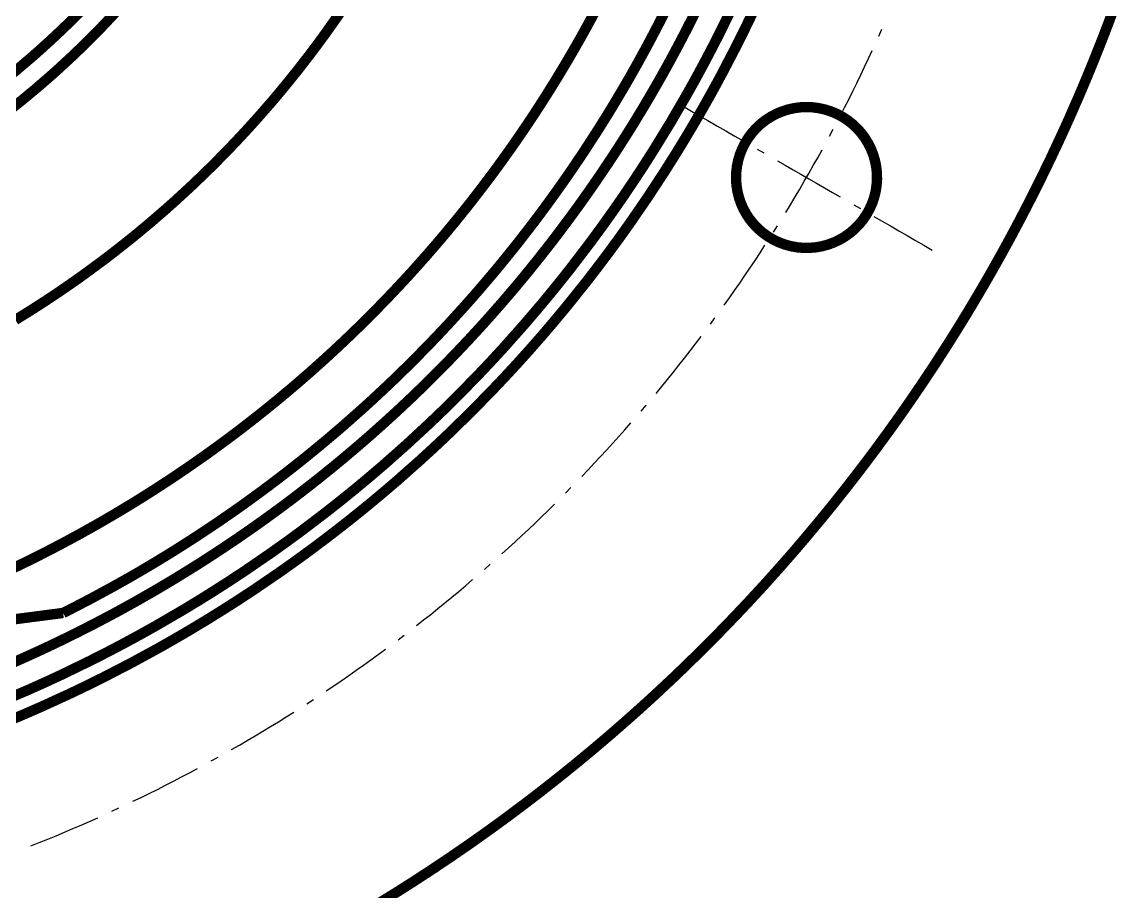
# Model space of a CAD drawing. Header units: millimetres. Extents: x 20 to 410, y 10 to 287.
# Drawn here: x 143.9 to 197, y 104.1 to 146.1 of the extents above; entities that cross this region are included whole.
import ezdxf

# ---------------------------------------------------------------- set-up
doc = ezdxf.new("R2010")
doc.units = ezdxf.units.MM
doc.layers.add('KANTEN', color=7, linetype='Continuous', lineweight=50)
doc.layers.add('MITTELLINIEN', color=7, linetype='Continuous', lineweight=25)

msp = doc.modelspace()

# ---------------------------------------------------------------- linework, layer by layer
at = {"layer": 'KANTEN', "lineweight": 50, "const_width": 0.5}
for points in [[(142.7924734008265, 113.24619178923251), (144.1720312999406, 113.83553462399554), (144.99340718000698, 114.20369829097949), (145.80983784291394, 114.5827019779102), (147.1591781083315, 115.23828250081927), (147.96172459083056, 115.64586312532217), (148.75880575687472, 116.06403107815885), (149.55028194439416, 116.49271308924807), (150.33601447340612, 116.93183404626824), (151.63243154032742, 117.68669016665795), (152.4021773854901, 118.15326722984973), (153.16567987194318, 118.62999228186803), (153.92280522116818, 119.11678179243978), (154.6734207720289, 119.6135504678291), (155.9096237814168, 120.46343698582706), (156.64224005174708, 120.9863865268818), (157.36787003284473, 121.51898764645811), (158.5613834854098, 122.42784990909247), (159.26776517102073, 122.98572779561906), (159.96670053109705, 123.55290694234156), (160.65806710037032, 124.12928796990334), (161.34174373975196, 124.71476988662286), (162.46379133097906, 125.7105179355369), (163.5635997127195, 126.73077598982918), (164.21258678756112, 127.35448954486088), (164.85326112068566, 127.9867388793148), (165.90227468874457, 129.0591546139639), (166.5202369170828, 129.71362043155037), (167.12948206446347, 130.3762086690213), (168.1252301133775, 131.4982562602484), (168.71071203009708, 132.1819328996301), (169.28709305765886, 132.87329946890338), (169.85427220438137, 133.57223482897967), (170.41215009090791, 134.27861651459057), (171.3210123535423, 135.47212996715567), (171.85361347311866, 136.1977599482534), (172.3765630141733, 136.93037621858358), (172.88976934712286, 137.6698504114141), (173.3931425495583, 138.41605295838897), (173.88659442200094, 139.1688531122311), (174.3700385033566, 139.92811896965122), (175.15330983334246, 141.207568459673), (175.90816595373218, 142.5039855265943), (176.3472869107523, 143.28971805560622), (176.77596892184158, 144.08119424312576), (177.19413687467824, 144.87827540916982), (177.60171749918115, 145.68082189166893), (178.25729802209017, 147.03016215708644)], [(142.9382155307821, 119.47104750513427), (143.75189530451362, 119.85708672264258), (144.55988177864666, 120.25490440607592), (145.36200446445105, 120.66441661413842), (145.89341162851431, 120.9438791409165), (146.6853858466284, 121.37268899327148), (147.471047785627, 121.81295751274936), (148.25023166735573, 122.26459180073951), (149.02277308055926, 122.72749656040372), (149.53402987175104, 123.04231296936481), (150.29513896810144, 123.5237836279588), (151.0491741114151, 124.01625906316569), (151.79597619693197, 124.51963536048405), (152.53538764609917, 125.03380630528216), (153.02414559148963, 125.38253047810167), (153.75089338932065, 125.91445029347048), (154.46983805460263, 126.45687044418099), (155.18082788682204, 127.00967647717522), (155.8837128639704, 127.57275174792807), (156.5783446741996, 128.14597744505963), (157.0367750019111, 128.53370739299407), (157.71732669594542, 129.12358063648054), (158.38923832240826, 129.7232770745709), (159.05236810496595, 130.33267016865653), (159.48950664941378, 130.74425584728124), (160.1376900131816, 131.36952329291452), (160.7767226019816, 132.00414002928844), (161.4064695771027, 132.64797214945645), (162.0267980591397, 133.3008838019852), (162.63757715603126, 133.9627372196198), (163.23867799067847, 134.63339274835323), (163.63397234869586, 135.08531668931073), (164.21866191144147, 135.77032702999946), (164.79333959604588, 136.4637580723187), (165.35788414296835, 137.16546349924255), (165.7285587391803, 137.6377909509263), (166.27595107633104, 138.35295714200555), (166.81289743820082, 139.07599908830537), (167.3392845267254, 139.80676422476773), (167.8550012718941, 140.54509835670726), (168.359938855186, 141.2908456923468), (168.8539907325312, 142.04384887569066), (169.17725946108743, 142.54980362369542), (169.65293797914168, 143.31454606340697), (170.1174579626984, 144.08611734106742), (170.57072139598057, 144.8643546517147), (170.86659605084725, 145.38680184186745), (171.30088721442928, 146.17578361407058), (171.72367211891498, 146.9709904904073)], [(176.6098091381742, 147.0622899506548), (176.2115313844117, 146.25466255974956), (175.80235411676716, 145.45250226696172), (175.5235509556605, 144.92083869346393), (175.0963755431996, 144.12811658662488), (174.65850509773546, 143.34125151263103), (174.21001990951098, 142.56038775522788), (173.90517323574744, 142.04321673561947), (173.43918051198784, 141.27267280235827), (173.12274047586976, 140.7625129631225), (172.63947756260728, 140.00268131838297), (172.14597012616233, 139.24946316813975), (171.8113183774332, 138.7510601534015), (171.3009387494684, 138.00917080380765), (170.78056003988405, 137.27426048935166), (170.2502776680753, 136.5464639670795), (169.7101888694253, 135.8259146896146), (169.34473048741347, 135.3496400534593), (168.7885185983334, 134.64146245841107), (168.22276831829362, 133.94088141933182), (167.64758338626066, 133.24802539846985), (167.0630692711887, 132.56302144157314), (166.4693331526804, 131.88599515459376), (166.06843943270275, 131.43913770158434), (165.45957606916124, 130.77568267204637), (164.84178472718577, 130.1205330483246), (164.2151786882676, 129.47380896212266), (163.7926009489054, 129.0473990510946), (163.15155986551096, 128.41498028075085), (162.71946695167534, 127.99821527281418), (162.06431732795366, 127.38042393083879), (161.4008622984156, 126.7715605672972), (160.72922351768779, 126.1717368265992), (160.04952414101277, 125.58106269560139), (159.36188880166662, 124.99964648343948), (158.89911858066824, 124.61723168170643), (158.1985375415889, 124.05148140166659), (157.49035994654065, 123.49526951258648), (157.01408531038538, 123.1298111305747), (156.29353603292046, 122.58972233192465), (155.56573951064837, 122.05943996011595), (155.07658143059845, 121.7114144858337), (154.33700337353974, 121.19769134132905), (153.59053683186025, 120.69402987383766), (152.83731868161698, 120.20052243739266), (152.33149050876852, 119.87720337272073), (151.56732719764167, 119.4008194880121), (151.0543315022719, 119.08899778485528), (150.27961224477212, 118.62998009048901), (149.49874848736897, 118.18149490226455), (148.71188341337506, 117.74362445680038), (148.18404383935064, 117.45764763584936), (147.38749773303823, 117.03764588323283), (146.58533744025047, 116.6284686155883), (146.04751751391368, 116.36173450666584), (145.23632760285005, 115.97076379181499), (144.69262525375763, 115.71623459188136), (143.87281889118447, 115.34366956458133), (143.04804281225535, 114.98223963871916)], [(143.56245483294305, 131.6960488545588), (144.327833524188, 132.17152347916493), (145.08477648273043, 132.66031588619393), (145.58460407151125, 132.9935025367316), (146.32697387636932, 133.50415675681714), (146.8168744996093, 133.85177485466596), (147.78434593913966, 134.56403447823897), (148.26178513008335, 134.9285791004102), (148.96989036700663, 135.48577532535975), (149.43649782973387, 135.86408530187398), (150.1280562769848, 136.4416903344802), (150.80940348444506, 137.03130600806966), (151.25785891832749, 137.43096672220636), (152.14063310040373, 138.24584370748624), (152.7901080059976, 138.87039395098947), (153.21697778773313, 139.29303227396088), (153.84796703904397, 139.93625325028728), (154.26233279708595, 140.3711578158707), (154.67159769002973, 140.81086591223314), (155.27580929714958, 141.4793036381866), (155.8682338850017, 142.15820994053203), (156.25654556186927, 142.61652752061303), (156.63948505922494, 143.07934314693517), (157.20370770314602, 143.78186251872705), (157.75555317851874, 144.4941456302542), (158.11649037986427, 144.97431778613984), (158.47180235455735, 145.4586672088118), (158.9941174826473, 146.1928794169809), (159.67040467262785, 147.18582976536064)], [(160.99035313192496, 103.47826239241924), (162.01087156011235, 104.10984755101322), (162.7703526521675, 104.59295784046301), (163.77495521327492, 105.24956378701117), (164.52226843672963, 105.75129083134051), (165.51034180952888, 106.43251670048457), (166.48869843140787, 107.12762532167375), (167.21597187572524, 107.65798408529729), (168.17685604924034, 108.37705242691317), (168.89080410541354, 108.92521777974771), (169.83362919990665, 109.66780684243317), (170.53381599457066, 110.23344412332955), (171.45800640465572, 110.99910054806116), (172.14400446585142, 111.58186442906053), (173.04899596282806, 112.37012077392937), (173.72038648097856, 112.96965547108974), (174.38539061762174, 113.5762662022914), (175.2619996408988, 114.39596998728643), (175.91181346743352, 115.01882556589678), (176.7679027733384, 115.85993719650315), (177.40212957107235, 116.49865736214522), (178.23717650739908, 117.36066333019724), (178.85542907369742, 118.01485813698423), (179.66892383484483, 118.89723217808684), (180.46987922607065, 119.79100403717197), (181.06227065773544, 120.46870564750773), (181.6474523934919, 121.15264235298466), (182.41636632207306, 122.07412433612922), (182.9844716488393, 122.77231014138553), (183.73038413713613, 123.71250811768033), (184.4629475730868, 124.6631439507596), (185.0035218801836, 125.38285674032805), (185.71237467832623, 126.35130156859208), (186.23500228622066, 127.08415043734203), (186.74984013124578, 127.82249254930072), (187.42407352252826, 128.81535054967424), (187.92051225656292, 129.56618719256784), (188.57000964766496, 130.57540016007155), (189.2051931709541, 131.59368281560884), (189.67211105466285, 132.363224738336), (190.28194234012554, 133.39688980889653), (190.7297048981452, 134.1777327973374), (191.16917366009363, 134.96327355899973), (191.60029934421277, 135.75342400382306), (192.023033604332, 136.54809552481964), (192.57354415962345, 137.61453624203682), (192.9765157133804, 138.41940952884926), (193.50051005378515, 139.4991259759084), (194.00920759432142, 140.58613309965614), (194.38063110353295, 141.4060426420854), (194.86231706600978, 142.50528615849976), (195.2133699850096, 143.33412204637096), (195.55562631247778, 144.16662891557365), (195.99821830170737, 145.28218707447698), (196.31980170477522, 146.12289582061496), (196.7346968948502, 147.24904841066598)], [(146.73858233742288, 146.62597815726886), (146.0995018381886, 145.9893306006363), (145.446899634216, 145.36655105758922), (144.78107659301946, 144.75792664657735), (144.3300009959185, 144.36017983817797), (143.64282831129185, 143.77576757156234), (142.94326651579956, 143.2062438317978)], [(143.15783152722065, 112.31513863797488), (143.98722431947678, 112.66477387199615), (144.81198579773974, 113.02519821175272), (146.17591564270137, 113.64971383264609), (146.98764304818238, 114.03860433125286), (147.7942285849905, 114.43805016303406), (149.12673906764755, 115.12706409346364), (150.4439558811449, 115.84488318554511), (151.22668569982127, 116.28926053833257), (152.003552329483, 116.7438102500623), (152.77442357761652, 117.20845497403587), (153.53916827188945, 117.68311564577616), (154.2976562824706, 118.16771149648075), (155.04975854417336, 118.66216006676598), (156.28872466555526, 119.50790667940173), (157.023175610725, 120.02821332922935), (157.75077702953274, 120.55805611351954), (158.47140511248963, 121.09734487361868), (159.18493723669764, 121.64598784353514), (159.89125198671505, 122.20389166555412), (160.5902291752168, 122.77096140612369), (161.28174986344578, 123.34710057200883), (161.96569638145144, 123.93221112671065), (163.08846025032972, 124.92706070200244), (163.75164356988577, 125.53560411489765), (164.40683243928288, 126.15274651834574), (165.48074626123216, 127.20014018156081), (166.53163656291014, 128.2706325713312), (167.15091236237865, 128.92380535468038), (167.76161528822587, 129.58500058838754), (168.3636414225441, 130.2541057627161), (168.9568883238784, 130.93100702196506), (169.541255044658, 131.61558918384247), (170.11664214837393, 132.30773575906545), (171.05540072431074, 133.47780273100426), (171.60636772136826, 134.1895418467404), (172.1480036994291, 134.90840738909557), (172.68021649309628, 135.63427703508756), (173.20291554043263, 136.3670272699078), (174.05269812627338, 137.60322868534087), (174.87540559085784, 138.85761172509945), (175.3558717080626, 139.61872243382302), (175.82636878638752, 140.3860357335926), (176.28681676551201, 141.15942105750014), (176.73713729508182, 141.93874680541524), (177.17725374804104, 142.723880366378), (177.60709123367107, 143.51468814116456), (178.30044703416422, 144.8449445512748), (178.70252114881032, 145.65022314098584), (179.0940567548833, 146.46067799468997)], [(143.3967156768105, 141.91387380313373), (143.86625649308735, 142.28951231942187), (144.56060426976376, 142.8651889279266), (145.2427247458041, 143.4553025176036), (145.69053035266214, 143.8566041641684), (146.35160777941687, 144.4701993306995), (146.78511305859178, 144.88690791712006), (147.21274886742373, 145.30963772216552), (147.8430147132871, 145.9548410669283), (148.4596090646813, 146.61312200876372)], [(171.57840414719203, 146.69460312374935), (171.1508135321583, 145.90006291560482), (170.8593488685289, 145.3738628495263), (170.41261408149398, 144.5899266872809), (170.10847324572782, 144.0709502796234), (169.6428570972996, 143.298079346837), (169.32621901308985, 142.7866319073932), (168.8419954216347, 142.0252808780371), (168.5130463647088, 141.52166328736624), (168.0105001952074, 140.772280058342), (167.66943368374245, 140.27678859076386), (167.32357597628035, 139.7846294641852), (166.79587726098362, 139.05274016770835), (166.43818497418454, 138.56911387846208), (165.89289100289577, 137.85023811638678), (165.52357456435595, 137.37542917806542), (164.96100612928632, 136.66998985942303), (164.38823123181223, 135.9728121250921), (164.0007708607938, 135.51268972770654), (163.41125582418815, 134.82960854802204), (162.81186254966426, 134.15517873041404), (162.40684172775752, 133.710435778241), (161.79126784794366, 133.05074139830873), (161.37557983153766, 132.61595221640323), (160.7441874837698, 131.97138136723038), (160.10348176142497, 131.33606722936005), (159.67123744639412, 130.91773361630806), (159.2349548106542, 130.50361331804027), (158.57304894399633, 129.89041799833603), (157.90228953221236, 129.28692012101874), (157.22281863667985, 128.69324750202105), (156.76506931634333, 128.30298641067702), (156.07139997056402, 127.72596759369671), (155.6043203116075, 127.34692306877297), (154.89686059587373, 126.78689750950161), (154.18132592174987, 126.2372266929671), (153.69989148500727, 125.87658969707795), (152.9712361422929, 125.34443439271928), (152.23491367275636, 124.82293933303139), (151.73984945658052, 124.48125295409918), (150.99109577840215, 123.97776928421737), (150.23509435099513, 123.48523530753982), (149.72714587900023, 123.16301409550738), (149.21609512994672, 122.84573615492934), (148.44380754646656, 122.37915308105536), (147.66481170864824, 121.92385827427083), (147.1418357587819, 121.62664738021242), (146.61600088873934, 121.33452437678238), (145.82199645584393, 120.90593968624191), (145.02183904683497, 120.48895527738313), (144.21569812853144, 120.0836594641059), (143.40374443501088, 119.69013808476093)], [(174.9196335818167, 146.6328873187123), (174.64824956109993, 146.09579833130812), (174.23187979805826, 145.29493308214506), (173.94813882940977, 144.76426847073623), (173.51334648281892, 143.97325358956243), (173.2174005524617, 143.44929760534592), (172.91661666080245, 142.9281038624733), (172.45642615117475, 142.15159010101058), (172.14366104278932, 141.6374968662098), (171.6656232424877, 140.87184107646146), (171.01178851469405, 139.86143295038107), (170.5091968063209, 139.11166598554004), (170.16837234348836, 138.6157299487105), (169.64856369078325, 137.8777950657667), (169.2963532639136, 137.38987941496669), (168.75960610306498, 136.6641718897106), (168.3961983741366, 136.18453797760012), (167.84280021446705, 135.47144653622203), (167.46838984330776, 135.00035127933688), (166.89863711326922, 134.3002578902051), (166.51342465328685, 133.8379536313392), (165.92762254167846, 133.1512333003983), (165.53181433243367, 132.6979676734358), (165.13182687368493, 132.24838575661195), (164.52408468160755, 131.58100404060426), (163.9071335926665, 130.92212599365868), (163.49077549252118, 130.48766103588343), (162.85874149280798, 129.8432373009862), (162.4324402586006, 129.4185243098916), (161.78566189795833, 128.78890007346376), (161.34964587850558, 128.37416654712203), (160.68846960461377, 127.75967906821386), (160.2429723524699, 127.35514715918379), (159.340838480503, 126.55854254611131), (158.65464350744674, 125.97212513006309), (158.1926847183634, 125.58649843975249), (157.49310230667203, 125.01611841192502), (157.02234284068015, 124.64128592631269), (156.54813345006684, 124.27082766827888), (155.83043974261915, 123.72341131011778), (155.34778399296874, 123.3640267049652), (154.6176138686423, 122.83336625191302), (154.12677029514185, 122.485247804478), (153.38451487052401, 121.97162750550433), (152.63519870349214, 121.46836394759752), (152.13180325936426, 121.13865666238448), (151.37104095502073, 120.65286901002773), (150.86015005178496, 120.334899904481), (150.08834911345855, 119.86684837046913), (149.57023641049898, 119.56078776515824), (149.0493124837648, 119.25953682383677), (148.2627532794448, 118.81673489860171), (147.20458707390867, 118.24340365579387), (146.40409535829244, 117.82631620678328), (145.86724984092342, 117.55445087693772)], [(140.65444973832342, 116.87344552730441), (143.26084978962342, 117.21394820212106), (145.86724984092342, 117.55445087693771)]]:
    msp.add_lwpolyline(points, dxfattribs=at)
msp.add_lwpolyline([(181.72190528383288, 141.96999999999997), (181.4214129282019, 141.95669519505478), (181.12327233267635, 141.91688490835722), (180.82981685165015, 141.85088070937752), (180.54334317214398, 141.75919917046446), (180.26609333911532, 141.64255782396646), (180.00023720841688, 141.50186954656806), (179.74785546473242, 141.3382354147921), (179.51092333739808, 141.15293608758313), (179.2912951415547, 140.94742178341463), (179.0906897656177, 140.7233009303633), (178.9106772186446, 140.4823275779786), (178.75266634288545, 140.22638766946667), (178.61789378768214, 139.95748428162773), (178.50741433101058, 139.67772194806435), (178.42209262441276, 139.38929018835245), (178.36259642592623, 139.094446372082), (178.32939137397213, 138.79549805187932), (178.32273734310303, 138.49478490367912), (178.3426864101324, 138.19466041558803), (178.38908244656272, 137.8974734686492), (178.46156234050292, 137.60554995366334), (178.559558838511, 137.32117456793978), (178.68230498512153, 137.0465729344422), (178.82884012531184, 136.78389418327134), (178.99801742293033, 136.53519413180817), (179.188512836244, 136.30241919515535), (179.3988354803605, 136.08739115280014), (179.62733929542364, 135.89179289071973), (179.87223592926358, 135.71715523051682), (180.13160873367744, 135.56484494866504), (180.4034277648, 135.43605407962977), (180.6855656701669, 135.33179058658231), (180.9758143381319, 135.25287047272144), (181.27190217933452, 135.19991139494195), (181.5715119049666, 135.17332782983203), (181.87229866269917, 135.17332782983203), (182.17190838833122, 135.19991139494195), (182.46799622953384, 135.25287047272144), (182.75824489749886, 135.33179058658231), (183.04038280286574, 135.43605407962977), (183.3122018339883, 135.56484494866504), (183.57157463840215, 135.71715523051682), (183.8164712722421, 135.89179289071973), (184.0449750873052, 136.08739115280014), (184.2552977314217, 136.30241919515535), (184.4457931447354, 136.53519413180817), (184.61497044235387, 136.78389418327134), (184.7615055825442, 137.0465729344422), (184.8842517291547, 137.32117456793978), (184.9822482271628, 137.60554995366334), (185.05472812110298, 137.8974734686492), (185.10112415753332, 138.19466041558803), (185.12107322456268, 138.49478490367912), (185.1144191936936, 138.7954980518793), (185.0812141417395, 139.094446372082), (185.021717943253, 139.38929018835245), (184.93639623665518, 139.67772194806435), (184.82591677998357, 139.95748428162773), (184.69114422478032, 140.22638766946667), (184.53313334902117, 140.4823275779786), (184.353120802048, 140.7233009303633), (184.15251542611102, 140.94742178341463), (183.93288723026765, 141.15293608758313), (183.69595510293334, 141.3382354147921), (183.44357335924886, 141.50186954656806), (183.17771722855042, 141.64255782396646), (182.9004673955218, 141.75919917046446), (182.6139937160156, 141.85088070937752), (182.32053823498939, 141.91688490835722), (182.02239763946383, 141.95669519505478)], close=True, dxfattribs=at)
at = {"layer": 'MITTELLINIEN', "lineweight": 25}
for points in [[(185.20547400663912, 145.38882928474078), (185.35746058752756, 145.7316485946255)], [(183.3575225284679, 141.5623258356054), (183.5595302201365, 141.95039557646265), (183.75553775059143, 142.34153148379534), (183.95154528104635, 142.73266739112802), (184.14555909674414, 143.12478283328838), (184.33538323260805, 143.51895671299567), (184.525207368472, 143.913130592703), (184.71115044872397, 144.30913598671904), (184.8947441186742, 144.7062500941922)], [(175.6597274573418, 142.06999999999996), (176.092740159234, 141.81999999999996), (176.52575286112625, 141.56999999999996), (176.95876556301846, 141.31999999999996), (177.39177826491067, 141.06999999999996), (177.8247909668029, 140.81999999999996), (178.25780366869512, 140.56999999999996), (178.69081637058733, 140.31999999999996)], [(182.83255621581026, 140.56735552329312), (183.01099283634284, 140.89718136071616)], [(179.34033542342567, 139.94499999999996), (179.66509494984484, 139.75749999999996)], [(180.7168340299355, 136.8820927694884), (180.94299922715518, 137.25659985028472), (181.16916442437488, 137.63110693108104), (181.39216380403766, 138.00749199529736), (181.61240371634094, 138.3855139933724), (181.8326436286442, 138.76353599144747), (182.0478916720984, 139.14441390276244), (182.26215168586123, 139.5258570787433), (182.47559567103247, 139.90775020988823)], [(180.31461400268316, 139.38249999999996), (180.69350011683886, 139.16374999999996), (181.07238623099454, 138.94499999999996), (181.45127234515024, 138.72624999999996), (181.83015845930592, 138.50749999999996), (182.20904457346163, 138.28874999999996), (182.5879306876173, 138.06999999999996), (182.966816801773, 137.85124999999996), (183.3457029159287, 137.63249999999996)], [(183.99522196876703, 137.25749999999996), (184.3199814951862, 137.06999999999996)], [(184.9695005480245, 136.69499999999996), (185.37158377121017, 136.4628571428571), (185.7736669943958, 136.23071428571424), (186.17575021758142, 135.9985714285714), (186.57783344076705, 135.76642857142855), (186.97991666395268, 135.5342857142857), (187.38199988713833, 135.30214285714283), (187.78408311032396, 135.06999999999996)], [(180.12154639019903, 135.92750820807143), (180.3204330180843, 136.24542189014318)], [(177.745309621629, 132.4046285416346), (178.00023110743044, 132.7601862529513), (178.25095143316162, 133.11870623584502), (178.50024245832236, 133.47823403000606), (178.74926803041978, 133.83794280700124), (178.9928667774147, 134.20135153070296), (179.2364655244096, 134.5647602544047), (179.47806740415848, 134.92948484246557), (179.71591346699554, 135.29668438003733)], [(177.08352981590116, 131.4949059230778), (177.3068058725122, 131.79619117420074)], [(174.46374932377807, 128.14912846321883), (174.74076938112918, 128.48774953227468), (175.01756684734033, 128.82655539512106), (175.29297636495164, 129.16647707734566), (175.56440444420247, 129.50959957412226), (175.83583252345332, 129.85272207089884), (176.10422160896601, 130.19820991144567), (176.37021299433243, 130.545563956925), (176.63620437969882, 130.89291800240434)], [(173.7383539143371, 127.28922934125048), (173.98015238415076, 127.57586238190659)], [(170.88267703173352, 124.14239976660855), (171.18526583014977, 124.45838436919705), (171.4854966479401, 124.77659166304578), (171.78307222071487, 125.09730185697133), (172.08064779348965, 125.41801205089688), (172.3743021041545, 125.74230360414867), (172.66679066048272, 126.06765986183716), (172.95891122432897, 126.39334173481905), (173.24624023484984, 126.72326337659645)], [(170.09767036866094, 123.33660096069296), (170.36126493160924, 123.60332723683408)], [(167.02632475736738, 120.39992770669416), (167.34967406039655, 120.6946159965076), (167.67155327131604, 120.99092668409385), (167.99343248223556, 121.28723737168012), (168.3106873023852, 121.588492781606), (168.62786069476837, 121.88983525980005), (168.94367921307278, 122.19258148828045), (169.25606813637802, 122.49888103218508), (169.56845705968328, 122.80518057608971)], [(166.1858777200382, 119.65209595261395), (166.46660153680173, 119.90071841555505)], [(162.91032205196905, 116.94503307296476), (163.25451045401272, 117.21510823638901), (163.59786315064358, 117.48623134125488), (163.93775609053262, 117.76169284385293), (164.27764903042168, 118.03715434645098), (164.6153738173167, 118.315248491612), (164.95088701066766, 118.59602802627832), (165.28640020401863, 118.87680756094466), (165.61836300834153, 119.16176233964433)], [(162.01820429285965, 116.2597012381645), (162.31683159113516, 116.48651996914737)], [(158.55843854166142, 113.79249894991233), (158.92123530815536, 114.03698474910922), (159.28174173079594, 114.28485844524276), (159.6422481534365, 114.5327321413763), (159.99996381630996, 114.78459702663217), (160.35652235299708, 115.03811676928656), (160.7130510810732, 115.29167774443859), (161.06557331479985, 115.55078066747951), (161.41809554852654, 115.80988359052044)], [(157.61974612916316, 113.1724707040334), (157.9338129771758, 113.37735692097402)], [(153.9916885430531, 110.96009595320423), (154.3705746572088, 111.17884595320423), (154.74946077136448, 111.39759595320422), (155.12513898091785, 111.62180253234798), (155.50053353182935, 111.84649160895374), (155.87514216887172, 112.07247057790543), (156.24695206870297, 112.30304301421883), (156.6187619685342, 112.53361545053222), (156.98866090091286, 112.76721592653627)], [(153.0107739054163, 110.40930183801218), (153.3384456686299, 110.59166470592254)], [(149.23371510850538, 108.46228847361091), (149.62823960676377, 108.6513685636565), (150.0201441299616, 108.84583474245652), (150.41204865315945, 109.04030092125655), (150.80261210572243, 109.23741712786999), (151.19140584114734, 109.43803039087709), (151.58019957657226, 109.63864365388417), (151.9666469624603, 109.84371765920683), (152.3522334996358, 110.05042825968253)], [(148.2160499684082, 107.9827905381311), (148.5567126014736, 108.1395384070382)], [(144.3096177219965, 106.31030571558082), (144.71560387547495, 106.47334403372648), (145.1215900289534, 106.63638235187214), (145.52589313274638, 106.80351808839838), (145.92926163700662, 106.97292912632349), (146.33263014126683, 107.1423401642486), (146.7334346626459, 107.31772389569556), (147.13408549305746, 107.49346564398125), (147.53404915839138, 107.67074103062244)]]:
    msp.add_lwpolyline(points, dxfattribs=at)

doc.saveas('drawing.dxf')
